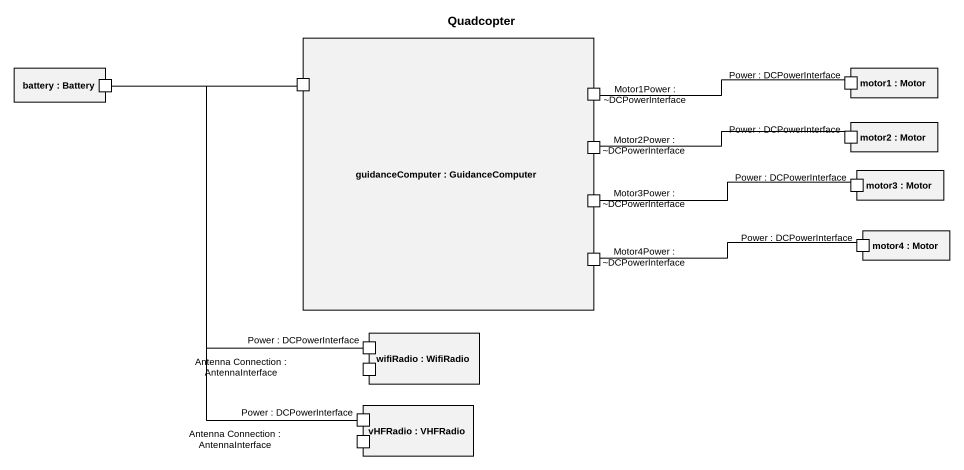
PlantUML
@startuml
title Quadcopter
rectangle "guidanceComputer : GuidanceComputer" as guidanceComputer {
  port " " as port2
  port "Motor1Power : ~DCPowerInterface" as Motor1Power_DCPowerInterface
  port "Motor2Power : ~DCPowerInterface" as Motor2Power_DCPowerInterface
  port "Motor3Power : ~DCPowerInterface" as Motor3Power_DCPowerInterface
  port "Motor4Power : ~DCPowerInterface" as Motor4Power_DCPowerInterface
}
rectangle "battery : Battery" as battery {
  port " " as port1
}
rectangle "motor1 : Motor" as motor1 {
  port "Power : DCPowerInterface" as Power_DCPowerInterface
}
rectangle "motor2 : Motor" as motor2 {
  port "Power : DCPowerInterface" as Power_DCPowerInterface_2
}
rectangle "motor3 : Motor" as motor3 {
  port "Power : DCPowerInterface" as Power_DCPowerInterface_3
}
rectangle "motor4 : Motor" as motor4 {
  port "Power : DCPowerInterface" as Power_DCPowerInterface_4
}
rectangle "wifiRadio : WifiRadio" as wifiRadio {
  port "Power : DCPowerInterface" as Power_DCPowerInterface_5
  port "Antenna Connection : AntennaInterface" as Antenna_Connection
}
rectangle "vHFRadio : VHFRadio" as vHFRadio {
  port "Power : DCPowerInterface" as Power_DCPowerInterface_6
  port "Antenna Connection : AntennaInterface" as Antenna_Connection_2
}
port1 -right- port2
port1 -- Power_DCPowerInterface_5
port1 -- Power_DCPowerInterface_6
Motor1Power_DCPowerInterface -right- Power_DCPowerInterface
Motor2Power_DCPowerInterface -right- Power_DCPowerInterface_2
Motor3Power_DCPowerInterface -right- Power_DCPowerInterface_3
Motor4Power_DCPowerInterface -right- Power_DCPowerInterface_4
@enduml
